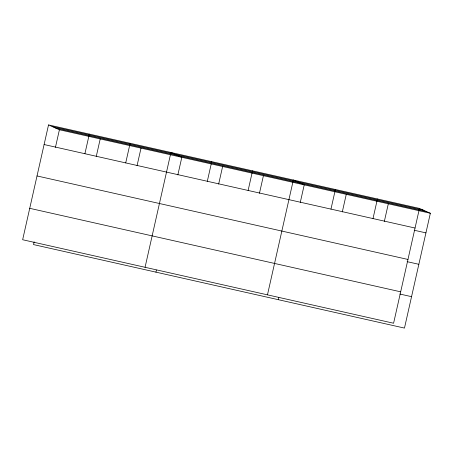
<?xml version="1.0" encoding="UTF-8"?>
<svg xmlns="http://www.w3.org/2000/svg" width="453" height="453" viewBox="0 0 453 453"><rect width="100%" height="100%" fill="white"/><g stroke="black" fill="none" stroke-linecap="round" stroke-linejoin="round"><path stroke-width="0.68" d="M48.528 124.915L22.65 239.739L393.589 323.238L419.467 208.414L48.528 124.915L59.411 129.762L430.35 213.261L404.472 328.085L33.533 244.586L34.151 241.851M55.447 147.355L59.411 129.762M84.909 153.72L89.332 134.099M96.251 156.54L100.215 138.946M125.713 162.904L130.136 143.284M137.049 165.724L141.019 148.131M145.062 267.293L170.94 152.468L181.823 157.316L177.853 174.909M155.945 272.14L156.404 270.09M207.321 181.274L211.738 161.653M218.657 184.094L222.621 166.5M248.119 190.464L252.542 170.838M259.461 193.278L263.425 175.685M267.468 294.846L293.346 180.022L304.229 184.869L300.265 202.463M278.352 299.693L278.816 297.649M330.967 209.11L335.39 189.49M342.304 211.925L346.268 194.337M373.006 218.573L377.428 198.952M384.348 221.392L388.312 203.799M52.118 126.512L423.057 210.016M55.821 128.159L426.76 211.664M44.105 144.535L415.044 228.035M414.212 230.243L425.928 232.882M37.027 175.951L407.966 259.456M407.134 261.664L418.849 264.297M29.728 208.323L400.673 291.823M399.835 294.031L411.55 296.67M419.467 208.414L430.35 213.261"/></g></svg>
